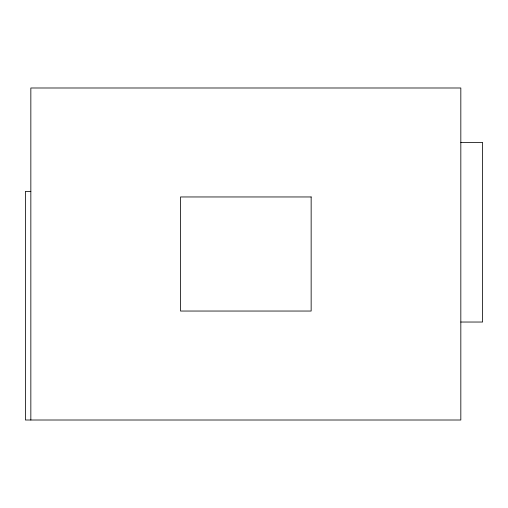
<?xml version="1.0" encoding="UTF-8"?>
<svg xmlns="http://www.w3.org/2000/svg" width="508" height="508" viewBox="0 0 508 508"><rect width="100%" height="100%" fill="white"/><g stroke="black" fill="none" stroke-linecap="round" stroke-linejoin="round"><path stroke-width="0.76" d="M460.826 142.424L482.6 142.424L482.6 322.034L460.826 322.034M30.842 191.408L25.4 191.408L25.4 420.008L460.826 420.008L460.826 87.992L30.842 87.992L30.842 420.008M311.15 196.958L180.524 196.958L180.524 311.042L311.15 311.042L311.15 196.958"/></g></svg>
